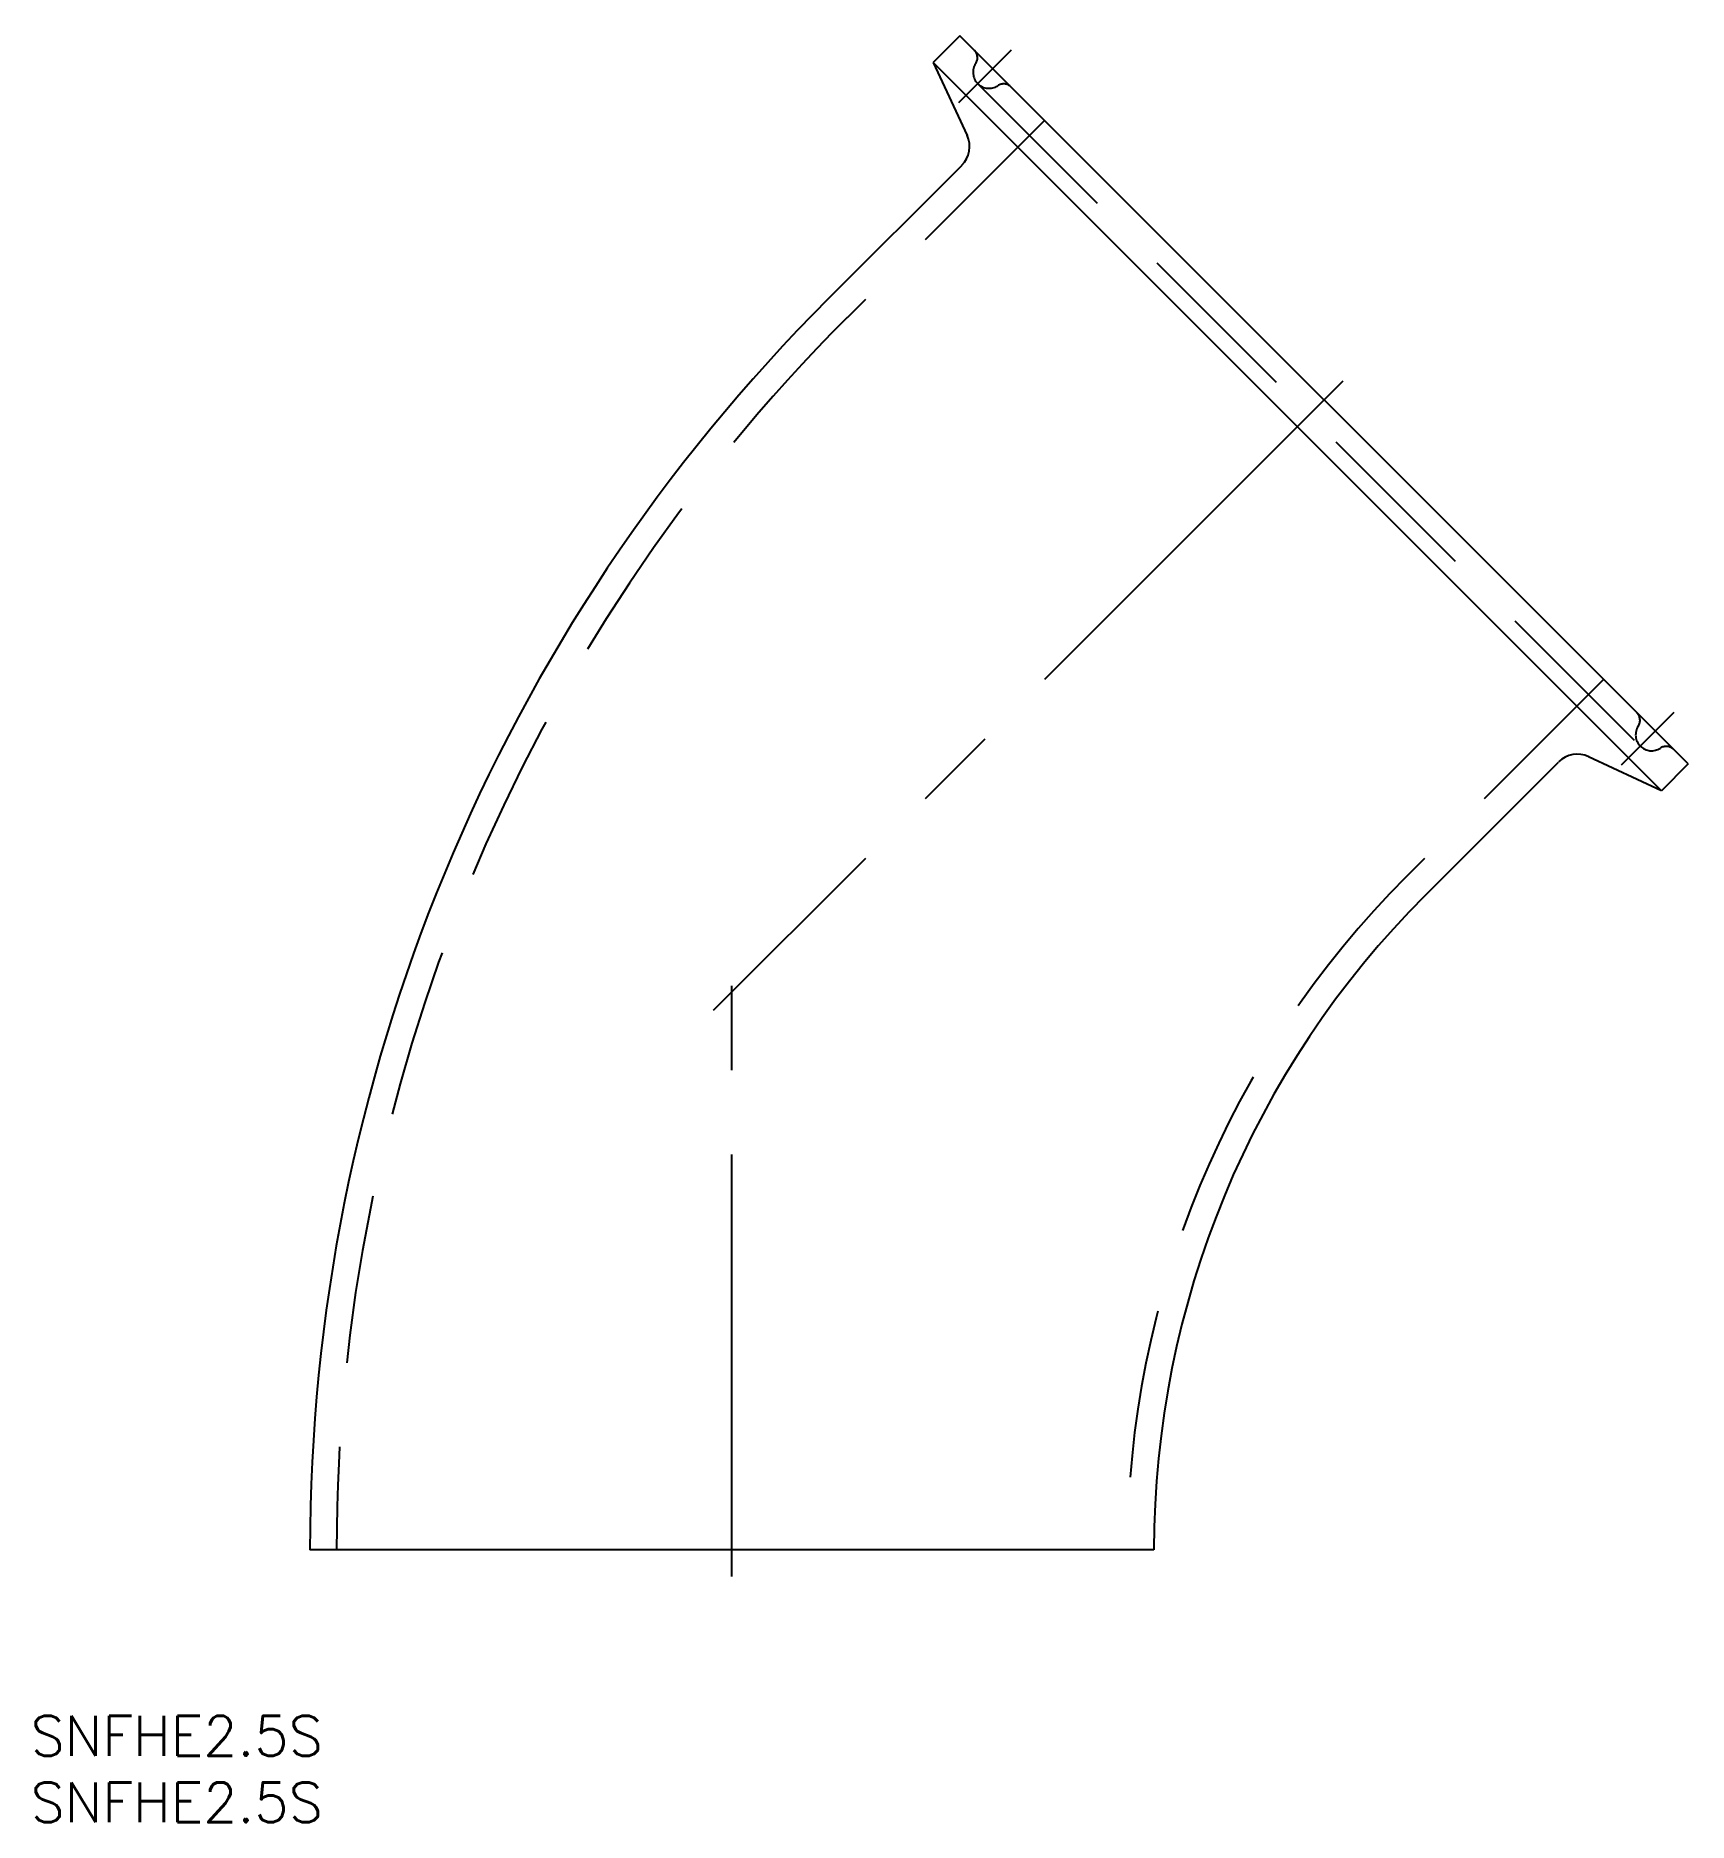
# Model space of a CAD drawing. Extents: x -52 to 72, y -20 to 114.
import ezdxf

# ---------------------------------------------------------------- set-up
doc = ezdxf.new("R2010")
doc.units = 0
doc.linetypes.add('CENTER', pattern=[50.8, 31.75, -6.35, 6.35, -6.35])
doc.linetypes.add('DASHED', pattern=[19.05, 12.7, -6.35])
doc.layers.get('0').update_dxf_attribs({"linetype": 'CONTINUOUS'})
doc.layers.add('CENTER', color=1, linetype='CENTER')
doc.styles.get("Standard").update_dxf_attribs({"font": 'txt.shx', "height": 3, "bigfont": 'bigfont.shx'})

msp = doc.modelspace()

# ---------------------------------------------------------------- linework, layer by layer
at = {"color": 7, "linetype": 'CONTINUOUS'}
for p, q in [((17.15, 113.95), (15.13, 111.93)), ((71.95, 59.15), (17.15, 113.95)), ((69.93, 57.13), (15.13, 111.93)), ((15.13, 111.93), (17.69, 106.45)), ((7.25, 94.15), (17.29, 104.19)), ((52.15, 49.25), (62.19, 59.29)), ((69.93, 57.13), (64.45, 59.69)), ((71.95, 59.15), (69.93, 57.13)), ((31.75, 0), (-31.75, 0))]:
    msp.add_line(p, q, dxfattribs=at)
at = {"color": 3, "linetype": 'DASHED'}
for p, q in [((18.49, 110.34), (68.34, 60.49)), ((23.51, 107.58), (8.66, 92.73)), ((65.58, 65.51), (50.73, 50.66))]:
    msp.add_line(p, q, dxfattribs=at)
for centre, radius, start, end in [((19.34, 111.19), 1.2, 146.537, 303.463), ((17.67, 112.29), 0.8, 326.537, 45), ((20.44, 109.52), 0.8, 45, 123.463), ((101.4, 0), 131.15, 135, 180), ((69.19, 61.34), 1.2, 146.537, 303.463), ((67.52, 62.44), 0.8, 326.537, 45), ((70.29, 59.67), 0.8, 45, 123.463), ((101.4, 0), 71.65, 135, 180)]:
    msp.add_arc(centre, radius, start, end, dxfattribs=at)
at = {"color": 7, "linetype": 'CONTINUOUS'}
for centre, radius, start, end in [((15.88, 105.61), 2, 315, 25), ((101.4, 0), 133.15, 135, 180), ((63.61, 57.88), 2, 65, 135), ((101.4, 0), 69.65, 135, 180)]:
    msp.add_arc(centre, radius, start, end, dxfattribs=at)
at = {"layer": 'CENTER', "color": 1, "linetype": 'CENTER'}
for p, q in [((17.08, 108.93), (21.04, 112.89)), ((45.96, 87.96), (-1.41, 40.59)), ((66.93, 59.08), (70.89, 63.04)), ((0, -2), (0, 44))]:
    msp.add_line(p, q, dxfattribs=at)

# ---------------------------------------------------------------- texts
at = {"color": 7, "linetype": 'CONTINUOUS'}
for p in [(-52.77, -15.49), (-52.77, -20.49)]:
    msp.add_text('SNFHE2.5S', height=3, dxfattribs=at).set_placement(p)

doc.saveas('drawing.dxf')
